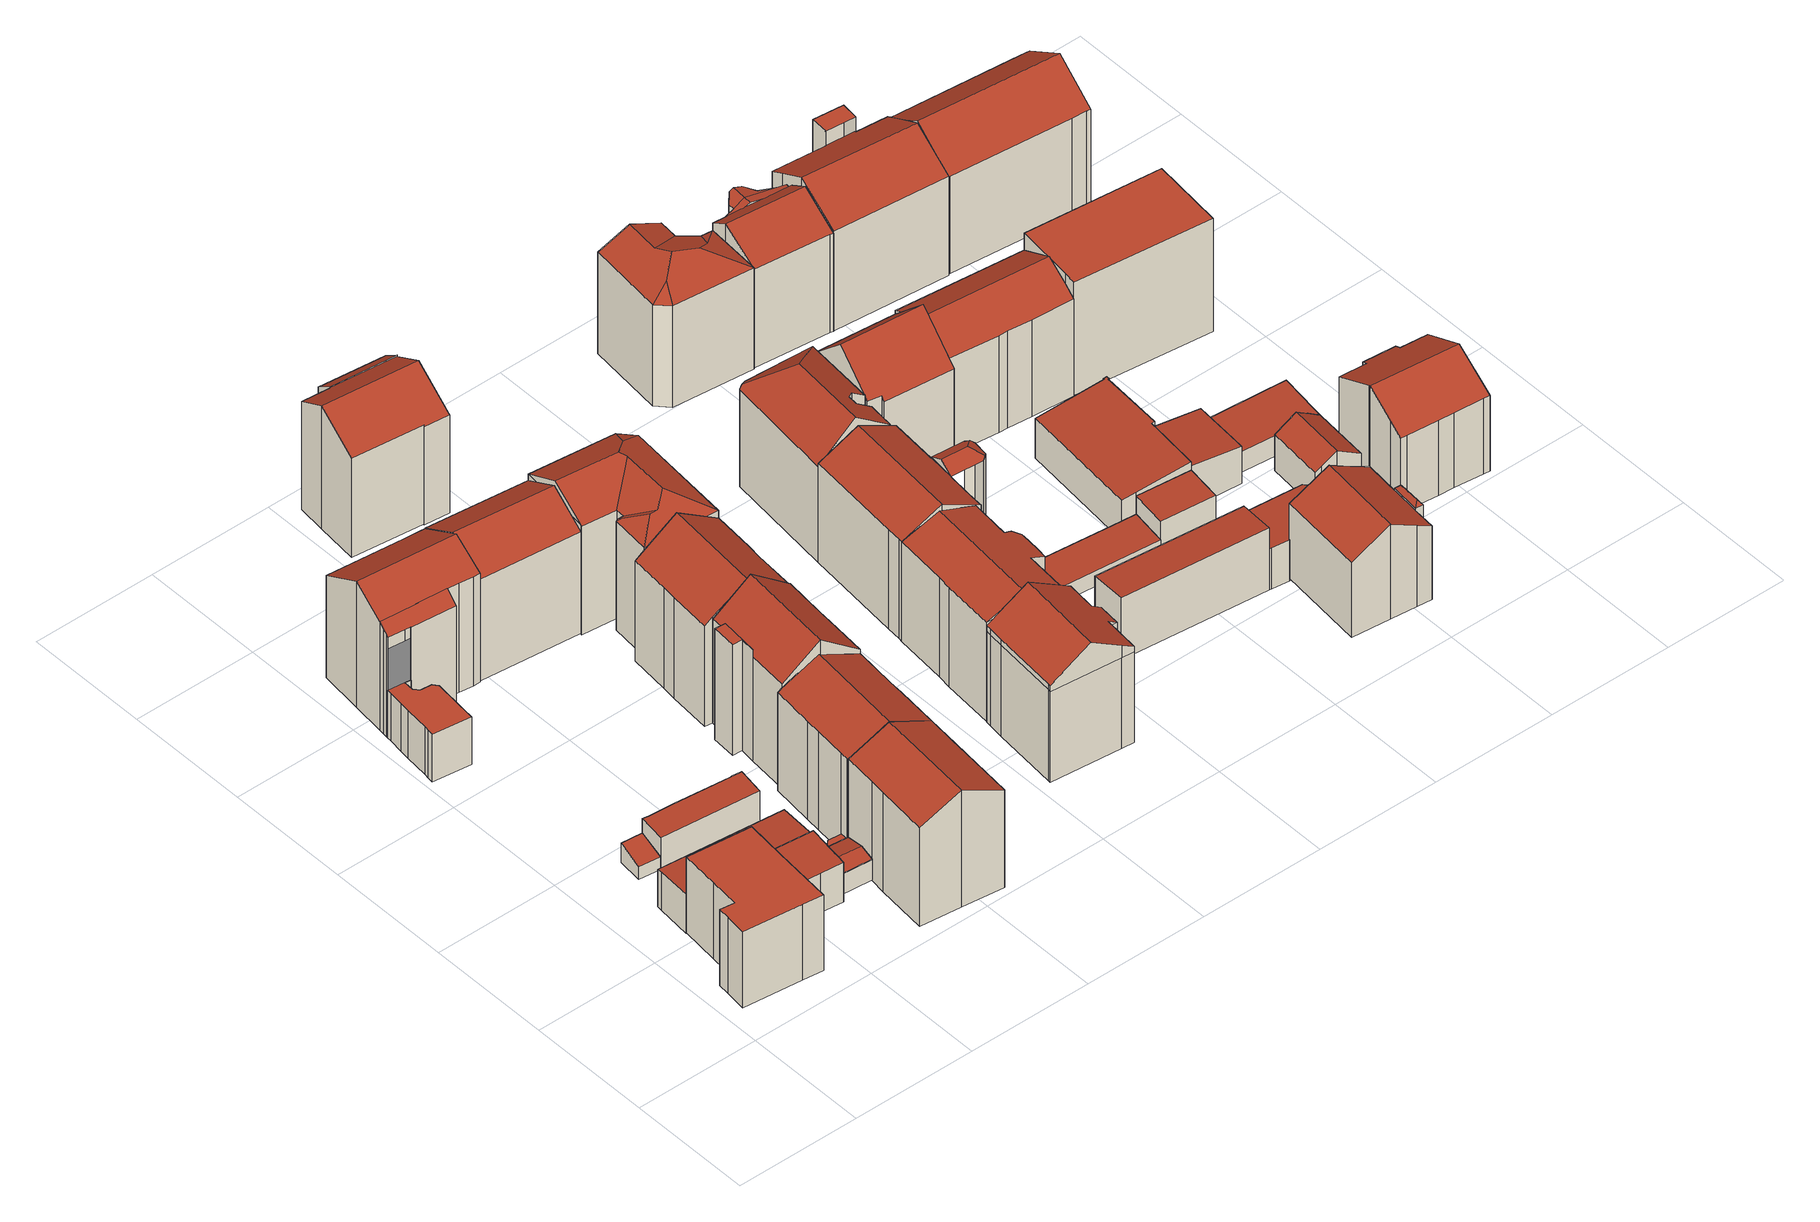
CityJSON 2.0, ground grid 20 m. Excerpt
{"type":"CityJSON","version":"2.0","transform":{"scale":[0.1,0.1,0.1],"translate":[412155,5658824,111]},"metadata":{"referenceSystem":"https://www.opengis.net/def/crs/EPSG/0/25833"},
"CityObjects":{
"building1":{"type":"Building","attributes":{"Dachtyp_tdc":"tdcPolyFlatRoof","Gemeindeschluessel":14612000,"Dachneigung":0,"QualitaetDacherkennung":69,"Geometrietyp2DReferenz":"3000","measuredHeight":13.29,"function":"31001_9998","roofType":"1000"},"geometry":[{"type":"Solid","lod":"2","boundaries":[[[[0,1,2,3]],[[1,4,5,2]],[[4,6,7,5]],[[6,8,9,7]],[[8,10,11,9]],[[10,12,13,11]],[[10,8,6,4,1,0,14,15,16,12]],[[13,17,18,19,3,2,5,7,9,11]],[[12,16,17,13]],[[16,15,18,17]],[[15,14,19,18]],[[14,0,3,19]]]],"semantics":{"surfaces":[{"type":"WallSurface"},{"type":"RoofSurface"},{"type":"GroundSurface"}],"values":[[0,0,0,0,0,0,1,2,0,0,0,0]]}}]},
"building2":{"type":"Building","attributes":{"Dachtyp_tdc":"tdcPolyFlatRoof","Gemeindeschluessel":14612000,"Dachneigung":17,"QualitaetDacherkennung":58,"Geometrietyp2DReferenz":"3000","measuredHeight":3.37,"function":"31001_9998","roofType":"2100"},"geometry":[{"type":"Solid","lod":"2","boundaries":[[[[20,21,22,23]],[[21,24,25,22]],[[24,26,27,25]],[[26,20,23,27]],[[26,24,21,20]],[[23,22,25,27]]]],"semantics":{"surfaces":[{"type":"WallSurface"},{"type":"RoofSurface"},{"type":"GroundSurface"}],"values":[[0,0,0,0,1,2]]}}]},
"building3":{"type":"Building","attributes":{"Dachtyp_tdc":"tdcPolyFlatRoof","Gemeindeschluessel":14612000,"Dachneigung":2.57,"QualitaetDacherkennung":79,"Geometrietyp2DReferenz":"3000","measuredHeight":6.83,"function":"31001_9998","roofType":"2100"},"geometry":[{"type":"Solid","lod":"2","boundaries":[[[[28,29,30,31]],[[29,32,33,30]],[[32,34,35,33]],[[34,36,37,35]],[[36,38,39,37]],[[38,28,31,39]],[[38,36,34,32,29,28]],[[31,30,33,35,37,39]]]],"semantics":{"surfaces":[{"type":"WallSurface"},{"type":"RoofSurface"},{"type":"GroundSurface"}],"values":[[0,0,0,0,0,0,1,2]]}}]},
"building4":{"type":"Building","attributes":{"Dachtyp_tdc":"tdcPolyFlatRoof","Gemeindeschluessel":14612000,"Dachneigung":5.22,"QualitaetDacherkennung":61,"Geometrietyp2DReferenz":"3000","measuredHeight":7.52,"function":"31001_9998","roofType":"2100"},"geometry":[{"type":"Solid","lod":"2","boundaries":[[[[40,41,7,9]],[[41,42,43,7]],[[42,44,45,43]],[[44,46,47,45]],[[46,48,49,47]],[[48,50,51,49]],[[50,40,9,51]],[[50,48,46,44,42,41,40]],[[9,7,43,45,47,49,51]]]],"semantics":{"surfaces":[{"type":"WallSurface"},{"type":"RoofSurface"},{"type":"GroundSurface"}],"values":[[0,0,0,0,0,0,0,1,2]]}}]},
"building5":{"type":"Building","attributes":{"Dachtyp_tdc":"tdcPolyFlatRoof","Gemeindeschluessel":14612000,"Dachneigung":6.15,"QualitaetDacherkennung":74,"Geometrietyp2DReferenz":"3000","measuredHeight":5.83,"function":"31001_9998","roofType":"2100"},"geometry":[{"type":"Solid","lod":"2","boundaries":[[[[52,53,54,55]],[[53,56,57,54]],[[56,58,59,57]],[[58,60,61,59]],[[60,62,63,61]],[[62,64,65,63]],[[64,66,67,65]],[[66,52,55,67]],[[66,64,62,60,58,56,53,52]],[[55,54,57,59,61,63,65,67]]]],"semantics":{"surfaces":[{"type":"WallSurface"},{"type":"RoofSurface"},{"type":"GroundSurface"}],"values":[[0,0,0,0,0,0,0,0,1,2]]}}]},
"building6":{"type":"Building","attributes":{"Gemeindeschluessel":14612000,"Geometrietyp2DReferenz":"3000","function":"31001_9998","roofType":"9999"},"children":["building6-1","building6-2","building6-3"]},
"building6-1":{"type":"BuildingPart","attributes":{"Dachtyp_tdc":"tdcGableRoof","Dachneigung":30.62,"QualitaetDacherkennung":64,"Geometrietyp2DReferenz":"3000","measuredHeight":22.11,"roofType":"3100"},"parents":["building6"],"geometry":[{"type":"MultiSurface","lod":"2","boundaries":[[[68,69,70,71]],[[72,73,74,75]],[[73,76,77,74]],[[76,78,79,77]],[[78,80,81,79]],[[80,68,71,81]],[[76,73,72,82,83,84]],[[84,85,86,69,68,80,78,76]],[[71,70,87,88,89,90,75,74,77,79,81]],[[84,88,87,85]],[[84,83,89,88]],[[83,82,90,89]],[[82,72,75,90]]],"semantics":{"surfaces":[{"type":"WallSurface"},{"type":"RoofSurface"},{"type":"GroundSurface"}],"values":[0,0,0,0,0,0,1,1,2,0,0,0,0]}}]},
"building6-2":{"type":"BuildingPart","attributes":{"Dachtyp_tdc":"tdcPolyFlatRoof","Dachneigung":0,"QualitaetDacherkennung":55,"Geometrietyp2DReferenz":"3000","measuredHeight":8.32,"roofType":"1000"},"parents":["building6"],"geometry":[{"type":"MultiSurface","lod":"2","boundaries":[[[91,92,93,94]],[[92,95,96,93]],[[95,97,98,96]],[[97,99,100,98]],[[99,101,102,100]],[[101,103,104,102]],[[103,105,106,104]],[[105,107,108,106]],[[107,109,110,108]],[[109,111,112,110]],[[111,113,114,112]],[[113,115,116,114]],[[115,117,118,116]],[[117,119,120,118]],[[119,121,122,120]],[[121,119,117,115,113,111,109,107,105,103,101,99,97,95,92,91]],[[94,93,96,98,100,102,104,106,108,110,112,114,116,118,120,122]]],"semantics":{"surfaces":[{"type":"WallSurface"},{"type":"RoofSurface"},{"type":"GroundSurface"}],"values":[0,0,0,0,0,0,0,0,0,0,0,0,0,0,0,1,2]}}]},
"building6-3":{"type":"BuildingPart","attributes":{"Dachtyp_tdc":"tdcPolyFlatRoof","Dachneigung":38.26,"QualitaetDacherkennung":36,"Geometrietyp2DReferenz":"3000","measuredHeight":19.29,"roofType":"2100"},"parents":["building6"],"geometry":[{"type":"MultiSurface","lod":"2","boundaries":[[[123,124,93,125]],[[124,126,91,94,93]],[[127,128,129,122,121]],[[128,130,131,129]],[[130,85,87,131]],[[132,123,125,70,69]],[[132,86,85,130,128,127,126,124,123]],[[125,93,94,122,129,131,87,70]]],"semantics":{"surfaces":[{"type":"WallSurface"},{"type":"RoofSurface"},{"type":"GroundSurface"}],"values":[0,0,0,0,0,0,1,2]}}]},
"building7":{"type":"Building","attributes":{"Dachtyp_tdc":"tdcFreeFormRoof","Gemeindeschluessel":14612000,"Dachneigung":14.12,"QualitaetDacherkennung":24,"Geometrietyp2DReferenz":"3000","measuredHeight":4.25,"function":"31001_9998","roofType":"5000"},"geometry":[{"type":"Solid","lod":"2","boundaries":[[[[133,134,135,136]],[[137,138,139,140]],[[140,139,141,142]],[[143,47,45,43,144]],[[136,137,47,143]],[[137,140,45,47]],[[140,142,43,45]],[[142,133,144,43]],[[133,136,143,144]],[[133,142,141,134]],[[134,141,139,138,135]],[[136,135,138,137]]]],"semantics":{"surfaces":[{"type":"WallSurface"},{"type":"GroundSurface"},{"type":"RoofSurface"}],"values":[[0,0,0,1,0,0,0,0,0,2,2,0]]}}]},
"building8":{"type":"Building","attributes":{"Dachtyp_tdc":"tdcPolyFlatRoof","Gemeindeschluessel":14612000,"Dachneigung":0,"QualitaetDacherkennung":0,"Geometrietyp2DReferenz":"3000","BezugspunktDach":"2000","measuredHeight":3,"function":"31001_9998"},"geometry":[{"type":"MultiSurface","lod":"2","boundaries":[[[145,146,147,148,149]],[[149,148,150,151]],[[148,147,152,150]],[[147,146,153,152]],[[146,145,154,153]],[[145,149,151,154]],[[151,150,152,153,154]]],"semantics":{"surfaces":[{"type":"RoofSurface"},{"type":"WallSurface"},{"type":"GroundSurface"}],"values":[0,1,1,1,1,1,2]}}]},
"building9":{"type":"Building","attributes":{"Dachtyp_tdc":"tdcGableRoof","Gemeindeschluessel":14612000,"Dachneigung":26.07,"QualitaetDacherkennung":80,"Geometrietyp2DReferenz":"3000","measuredHeight":20.46,"function":"31001_9998","roofType":"3100"},"geometry":[{"type":"Solid","lod":"2","boundaries":[[[[155,156,157,158]],[[156,159,160,157]],[[159,161,162,160]],[[161,163,164,162]],[[163,165,166,164]],[[165,167,168,166]],[[167,169,170,168]],[[169,171,172,170]],[[171,173,174,172]],[[173,155,158,174]],[[169,167,165,163,161,159]],[[159,156,155,173,171,169]],[[158,157,160,162,164,166,168,170,172,174]]]],"semantics":{"surfaces":[{"type":"WallSurface"},{"type":"RoofSurface"},{"type":"GroundSurface"}],"values":[[0,0,0,0,0,0,0,0,0,0,1,1,2]]}}]},
"building10":{"type":"Building","attributes":{"Dachtyp_tdc":"tdcGableRoof","Gemeindeschluessel":14612000,"Dachneigung":26.28,"QualitaetDacherkennung":80,"Geometrietyp2DReferenz":"3000","measuredHeight":20.57,"function":"31001_9998","roofType":"3100"},"geometry":[{"type":"Solid","lod":"2","boundaries":[[[[175,171,172,176]],[[171,177,170,172]],[[177,178,168,170]],[[178,179,180,168]],[[179,181,182,180]],[[181,183,184,182]],[[183,185,186,184]],[[185,187,188,186]],[[187,189,190,188]],[[189,191,192,190]],[[191,193,194,192]],[[193,195,196,194]],[[195,175,176,196]],[[191,189,187,185,183,181,179,178,177]],[[177,171,175,195,193,191]],[[176,172,170,168,180,182,184,186,188,190,192,194,196]]]],"semantics":{"surfaces":[{"type":"WallSurface"},{"type":"RoofSurface"},{"type":"GroundSurface"}],"values":[[0,0,0,0,0,0,0,0,0,0,0,0,0,1,1,2]]}}]},
"building11":{"type":"Building","attributes":{"Dachtyp_tdc":"tdcGableRoof","Gemeindeschluessel":14612000,"Dachneigung":31.6,"QualitaetDacherkennung":72,"Geometrietyp2DReferenz":"3000","measuredHeight":21.51,"function":"31001_9998","roofType":"3100"},"geometry":[{"type":"Solid","lod":"2","boundaries":[[[[197,198,199,200]],[[198,201,202,199]],[[201,203,204,202]],[[203,197,200,204]],[[201,198,205]],[[197,203,206]],[[198,197,206,205]],[[203,201,205,206]],[[200,199,202,204]]]],"semantics":{"surfaces":[{"type":"WallSurface"},{"type":"RoofSurface"},{"type":"GroundSurface"}],"values":[[0,0,0,0,0,0,1,1,2]]}}]},
"building12":{"type":"Building","attributes":{"Gemeindeschluessel":14612000,"Geometrietyp2DReferenz":"3000","function":"31001_9998","roofType":"9999"},"children":["building12-1","building12-2"]},
"building12-1":{"type":"BuildingPart","attributes":{"Dachtyp_tdc":"tdcPolyFlatRoof","Dachneigung":0,"QualitaetDacherkennung":78,"Geometrietyp2DReferenz":"3000","measuredHeight":19.35,"roofType":"1000"},"parents":["building12"],"geometry":[{"type":"MultiSurface","lod":"2","boundaries":[[[207,208,209,210,211]],[[208,212,213,209]],[[212,214,215,213]],[[214,216,217,215]],[[216,218,217]],[[219,216,214,212,208,207]],[[210,209,213,215,217,220]]],"semantics":{"surfaces":[{"type":"WallSurface"},{"type":"RoofSurface"},{"type":"GroundSurface"}],"values":[0,0,0,0,0,1,2]}}]},
"building12-2":{"type":"BuildingPart","attributes":{"Dachtyp_tdc":"tdcGableRoof","Dachneigung":38.07,"QualitaetDacherkennung":74,"Geometrietyp2DReferenz":"3000","measuredHeight":22.93,"roofType":"3100"},"parents":["building12"],"geometry":[{"type":"MultiSurface","lod":"2","boundaries":[[[218,221,222,217]],[[221,223,224,222]],[[223,225,226,224]],[[225,227,228,226]],[[227,229,230,228]],[[229,231,232,230]],[[231,233,234,232]],[[233,235,236,234]],[[235,211,210,236]],[[233,231,229,227,225,223]],[[223,221,218,237,211,235,233]],[[220,217,222,224,226,228,230,232,234,236,210]]],"semantics":{"surfaces":[{"type":"WallSurface"},{"type":"RoofSurface"},{"type":"GroundSurface"}],"values":[0,0,0,0,0,0,0,0,0,1,1,2]}}]},
"building13":{"type":"Building","attributes":{"Dachtyp_tdc":"tdcGableRoof","Gemeindeschluessel":14612000,"Dachneigung":33.77,"QualitaetDacherkennung":69,"Geometrietyp2DReferenz":"3000","measuredHeight":22.27,"function":"31001_9998","roofType":"3100"},"geometry":[{"type":"Solid","lod":"2","boundaries":[[[[238,239,226,240]],[[239,241,242,226]],[[241,243,222,242]],[[243,244,245,222]],[[244,246,247,245]],[[246,248,249,247]],[[248,250,251,249]],[[250,252,253,251]],[[252,254,255,253]],[[254,256,257,255]],[[256,258,259,257]],[[258,238,240,259]],[[254,252,250,248,246,244,243,241]],[[241,239,238,258,256,254]],[[240,226,242,222,245,247,249,251,253,255,257,259]]]],"semantics":{"surfaces":[{"type":"WallSurface"},{"type":"RoofSurface"},{"type":"GroundSurface"}],"values":[[0,0,0,0,0,0,0,0,0,0,0,0,1,1,2]]}}]},
"building14":{"type":"Building","attributes":{"Gemeindeschluessel":14612000,"Geometrietyp2DReferenz":"3000","function":"31001_9998","roofType":"9999"},"children":["building14-1","building14-2"]},
"building14-1":{"type":"BuildingPart","attributes":{"Dachtyp_tdc":"tdcPolyFlatRoof","Dachneigung":37.8,"QualitaetDacherkennung":45,"Geometrietyp2DReferenz":"3000","measuredHeight":19.19,"roofType":"2100"},"parents":["building14"],"geometry":[{"type":"MultiSurface","lod":"2","boundaries":[[[260,261,262,263,264]],[[265,266,267,268,269]],[[266,260,264,267]],[[266,265,261,260]],[[264,263,268,267]]],"semantics":{"surfaces":[{"type":"WallSurface"},{"type":"RoofSurface"},{"type":"GroundSurface"}],"values":[0,0,0,1,2]}}]},
"building14-2":{"type":"BuildingPart","attributes":{"Dachtyp_tdc":"tdcGableRoof","Dachneigung":31.69,"QualitaetDacherkennung":61,"Geometrietyp2DReferenz":"3000","measuredHeight":21.64,"roofType":"3100"},"parents":["building14"],"geometry":[{"type":"MultiSurface","lod":"2","boundaries":[[[270,271,272,273]],[[271,274,275,272]],[[274,276,277,275]],[[276,278,279,277]],[[278,269,268,279]],[[262,280,281,263]],[[280,282,283,281]],[[282,284,285,283]],[[284,270,273,285]],[[280,262,269,278,276]],[[276,274,271,270,284,282,280]],[[273,272,275,277,279,268,263,281,283,285]]],"semantics":{"surfaces":[{"type":"WallSurface"},{"type":"RoofSurface"},{"type":"GroundSurface"}],"values":[0,0,0,0,0,0,0,0,0,1,1,2]}}]},
"building15":{"type":"Building","attributes":{"Dachtyp_tdc":"tdcFreeFormRoof","Gemeindeschluessel":14612000,"Dachneigung":28.28,"QualitaetDacherkennung":47,"Geometrietyp2DReferenz":"3000","measuredHeight":22.36,"function":"31001_9998","roofType":"5000"},"geometry":[{"type":"Solid","lod":"2","boundaries":[[[[286,287,204,200]],[[287,288,289,204]],[[288,290,291,289]],[[290,292,257,291]],[[292,293,253,257]],[[293,294,295,253]],[[294,296,297,295]],[[296,298,299,297]],[[298,300,301,299]],[[300,302,303,301]],[[302,286,200,303]],[[304,305,306,300,298]],[[307,308,304,298,296]],[[307,296,294]],[[308,307,294,293]],[[305,304,308,293,292]],[[309,310,306,305,292,290]],[[309,290,288]],[[311,310,309,288,287]],[[306,310,311,312,302,300]],[[302,312,286]],[[286,312,311,287]],[[200,204,289,291,257,253,295,297,299,301,303]]]],"semantics":{"surfaces":[{"type":"WallSurface"},{"type":"RoofSurface"},{"type":"GroundSurface"}],"values":[[0,0,0,0,0,0,0,0,0,0,0,1,1,1,1,1,1,1,1,1,0,0,2]]}}]},
"building16":{"type":"Building","attributes":{"Dachtyp_tdc":"tdcFreeFormRoof","Gemeindeschluessel":14612000,"Dachneigung":31.84,"QualitaetDacherkennung":69,"Geometrietyp2DReferenz":"3000","measuredHeight":21.03,"function":"31001_9998","roofType":"5000"},"geometry":[{"type":"Solid","lod":"2","boundaries":[[[[313,314,315,316]],[[314,317,318,315]],[[317,319,320,318]],[[319,321,322,320]],[[321,323,324,322]],[[323,325,326,324]],[[325,327,328,326]],[[327,329,330,328]],[[329,331,332,330]],[[331,333,334,332]],[[333,335,336,334]],[[335,337,338,336]],[[337,339,340,338]],[[339,313,316,340]],[[341,342,343,344,345,346,347,348,313,339,349]],[[344,350,351,352,353,354,345]],[[319,346,345,354,321]],[[321,354,353,323]],[[323,353,352,325]],[[325,352,351,327]],[[327,351,350,329]],[[329,350,344,343,331]],[[335,341,349,337]],[[337,349,339]],[[314,348,347,317]],[[313,348,314]],[[317,347,346,319]],[[331,343,342,333]],[[333,342,341,335]],[[316,315,318,320,322,324,326,328,330,332,334,336,338,340]]]],"semantics":{"surfaces":[{"type":"WallSurface"},{"type":"RoofSurface"},{"type":"GroundSurface"}],"values":[[0,0,0,0,0,0,0,0,0,0,0,0,0,0,1,1,0,0,0,0,0,0,0,0,0,0,0,0,0,2]]}}]},
"building17":{"type":"Building","attributes":{"Dachtyp_tdc":"tdcFreeFormRoof","Gemeindeschluessel":14612000,"Dachneigung":19.7,"QualitaetDacherkennung":62,"Geometrietyp2DReferenz":"3000","measuredHeight":19.8,"function":"31001_9998","roofType":"5000"},"geometry":[{"type":"Solid","lod":"2","boundaries":[[[[355,356,357,358]],[[356,359,360,357]],[[359,361,362,360]],[[361,363,364,362]],[[363,365,366,364]],[[365,367,368,366]],[[367,369,370,368]],[[369,371,372,370]],[[371,373,374,372]],[[373,375,376,374]],[[375,377,378,376]],[[377,379,380,378]],[[379,355,358,380]],[[379,377,375,373,371,381,382,361,359,356,355]],[[382,381,369,367,365,363]],[[363,361,382]],[[371,369,381]],[[358,357,360,362,364,366,368,370,372,374,376,378,380]]]],"semantics":{"surfaces":[{"type":"WallSurface"},{"type":"RoofSurface"},{"type":"GroundSurface"}],"values":[[0,0,0,0,0,0,0,0,0,0,0,0,0,1,1,0,0,2]]}}]},
"building18":{"type":"Building","attributes":{"Gemeindeschluessel":14612000,"Geometrietyp2DReferenz":"3000","function":"31001_9998","roofType":"9999"},"children":["building18-1","building18-2"]},
"building18-1":{"type":"BuildingPart","attributes":{"Dachtyp_tdc":"tdcFreeFormRoof","Dachneigung":29.95,"QualitaetDacherkennung":40,"Geometrietyp2DReferenz":"3000","measuredHeight":18.85,"roofType":"5000"},"parents":["building18"],"geometry":[{"type":"MultiSurface","lod":"2","boundaries":[[[383,384,385,386]],[[384,387,388,385]],[[387,389,390,388]],[[387,384,391,392,393]],[[392,391,383,394,395]],[[389,393,392,395,396]],[[394,396,395]],[[384,383,391]],[[389,387,393]],[[397,386,385,388,390,398]]],"semantics":{"surfaces":[{"type":"WallSurface"},{"type":"RoofSurface"},{"type":"GroundSurface"}],"values":[0,0,0,1,1,1,0,0,0,2]}}]},
"building18-2":{"type":"BuildingPart","attributes":{"Dachtyp_tdc":"tdcGableRoof","Dachneigung":26.96,"QualitaetDacherkennung":78,"Geometrietyp2DReferenz":"3000","measuredHeight":20.74,"roofType":"3100"},"parents":["building18"],"geometry":[{"type":"MultiSurface","lod":"2","boundaries":[[[399,400,401,398]],[[400,402,403,401]],[[402,404,405,403]],[[404,406,372,405]],[[406,407,408,372]],[[407,369,370,408]],[[369,409,410,370]],[[409,411,412,410]],[[411,413,414,412]],[[413,415,416,414]],[[415,417,418,416]],[[417,419,420,418]],[[419,421,397,420]],[[415,413,411,409,369,407]],[[407,406,404,402,400,399,421,419,417,415]],[[397,398,401,403,405,372,408,370,410,412,414,416,418,420]]],"semantics":{"surfaces":[{"type":"WallSurface"},{"type":"RoofSurface"},{"type":"GroundSurface"}],"values":[0,0,0,0,0,0,0,0,0,0,0,0,0,1,1,2]}}]},
"building19":{"type":"Building","attributes":{"Dachtyp_tdc":"tdcFreeFormRoof","Gemeindeschluessel":14612000,"Dachneigung":41.85,"QualitaetDacherkennung":35,"Geometrietyp2DReferenz":"3000","measuredHeight":22.23,"function":"31001_9998","roofType":"5000"},"geometry":[{"type":"Solid","lod":"2","boundaries":[[[[422,423,424,425]],[[423,426,427,424]],[[426,428,429,427]],[[428,430,431,429]],[[430,432,433,431]],[[432,434,435,433]],[[434,436,418,435]],[[436,437,414,418]],[[438,422,439,440]],[[441,438,440,442,437]],[[434,432,430,428,426,423,422,438,441,436]],[[439,442,440]],[[437,436,441]],[[414,443,444,425,424,427,429,431,433,435,418]],[[437,442,443,414]],[[442,439,444,443]],[[439,422,425,444]]]],"semantics":{"surfaces":[{"type":"WallSurface"},{"type":"RoofSurface"},{"type":"GroundSurface"}],"values":[[0,0,0,0,0,0,0,0,1,1,1,0,0,2,0,0,0]]}}]},
"building20":{"type":"Building","attributes":{"Dachtyp_tdc":"tdcPolyFlatRoof","Gemeindeschluessel":14612000,"Dachneigung":0,"QualitaetDacherkennung":23,"Geometrietyp2DReferenz":"3000","measuredHeight":14.08,"function":"31001_9998","roofType":"1000"},"geometry":[{"type":"Solid","lod":"2","boundaries":[[[[445,446,447,448]],[[446,449,450,447]],[[449,451,452,450]],[[451,445,448,452]],[[451,449,446,445]],[[448,447,450,452]]]],"semantics":{"surfaces":[{"type":"WallSurface"},{"type":"RoofSurface"},{"type":"GroundSurface"}],"values":[[0,0,0,0,1,2]]}}]},
"building21":{"type":"Building","attributes":{"Dachtyp_tdc":"tdcPolyFlatRoof","Gemeindeschluessel":14612000,"Dachneigung":4.02,"QualitaetDacherkennung":74,"Geometrietyp2DReferenz":"3000","measuredHeight":3.13,"function":"31001_9998","roofType":"2100"},"geometry":[{"type":"Solid","lod":"2","boundaries":[[[[453,454,455,456]],[[454,457,458,455]],[[457,459,460,458]],[[459,461,462,460]],[[461,453,456,462]],[[461,459,457,454,453]],[[456,455,458,460,462]]]],"semantics":{"surfaces":[{"type":"WallSurface"},{"type":"RoofSurface"},{"type":"GroundSurface"}],"values":[[0,0,0,0,0,1,2]]}}]},
"building22":{"type":"Building","attributes":{"Dachtyp_tdc":"tdcFreeFormRoof","Gemeindeschluessel":14612000,"Dachneigung":42.65,"QualitaetDacherkennung":58,"Geometrietyp2DReferenz":"3000","measuredHeight":22.48,"function":"31001_9998","roofType":"5000"},"geometry":[{"type":"Solid","lod":"2","boundaries":[[[[463,464,465,466]],[[464,467,468,465]],[[467,469,470,468]],[[469,471,472,470]],[[471,473,474,472]],[[473,475,476,474]],[[475,463,466,476]],[[477,471,469,478]],[[463,475,473,477,478,467,464]],[[469,467,478]],[[473,471,477]],[[466,465,468,470,472,474,476]]]],"semantics":{"surfaces":[{"type":"WallSurface"},{"type":"RoofSurface"},{"type":"GroundSurface"}],"values":[[0,0,0,0,0,0,0,1,1,0,0,2]]}}]},
"building23":{"type":"Building","attributes":{"Dachtyp_tdc":"tdcFreeFormRoof","Gemeindeschluessel":14612000,"Dachneigung":25.4,"QualitaetDacherkennung":37,"Geometrietyp2DReferenz":"3000","measuredHeight":20.71,"function":"31001_9998","roofType":"5000"},"geometry":[{"type":"Solid","lod":"2","boundaries":[[[[479,480,481,482]],[[480,483,484,481]],[[483,485,486,484]],[[485,487,488,486]],[[487,489,490,488]],[[489,491,492,490]],[[491,493,494,492]],[[493,479,482,494]],[[495,496,497,498,493,491]],[[499,495,491,489]],[[499,489,487]],[[500,496,495,499,487,485]],[[500,485,483]],[[497,496,500,483,480]],[[498,497,480,479]],[[498,479,493]],[[482,481,484,486,488,490,492,494]]]],"semantics":{"surfaces":[{"type":"WallSurface"},{"type":"RoofSurface"},{"type":"GroundSurface"}],"values":[[0,0,0,0,0,0,0,0,1,1,0,1,1,1,1,1,2]]}}]},
"building24":{"type":"Building","attributes":{"Gemeindeschluessel":14612000,"Geometrietyp2DReferenz":"3000","function":"31001_9998","roofType":"9999"},"children":["building24-1","building24-2"]},
"building24-1":{"type":"BuildingPart","attributes":{"Dachtyp_tdc":"tdcPolyFlatRoof","Dachneigung":3.93,"QualitaetDacherkennung":67,"Geometrietyp2DReferenz":"3000","measuredHeight":10.86,"roofType":"2100"},"parents":["building24"],"geometry":[{"type":"MultiSurface","lod":"2","boundaries":[[[501,502,503,504,505]],[[506,507,508,509,510]],[[507,501,505,508]],[[507,506,502,501]],[[505,504,509,508]]],"semantics":{"surfaces":[{"type":"WallSurface"},{"type":"RoofSurface"},{"type":"GroundSurface"}],"values":[0,0,0,1,2]}}]},
"building24-2":{"type":"BuildingPart","attributes":{"Dachtyp_tdc":"tdcPolyFlatRoof","Dachneigung":2.68,"QualitaetDacherkennung":58,"Geometrietyp2DReferenz":"3000","measuredHeight":7.23,"roofType":"2100"},"parents":["building24"],"geometry":[{"type":"MultiSurface","lod":"2","boundaries":[[[503,511,512,504]],[[511,513,514,512]],[[513,515,516,514]],[[515,517,518,516]],[[517,519,520,518]],[[519,521,522,520]],[[521,523,524,522]],[[523,510,509,524]],[[510,523,521,519,517,515,513,511,503]],[[504,512,514,516,518,520,522,524,509]]],"semantics":{"surfaces":[{"type":"WallSurface"},{"type":"RoofSurface"},{"type":"GroundSurface"}],"values":[0,0,0,0,0,0,0,0,1,2]}}]},
"building25":{"type":"Building","attributes":{"Dachtyp_tdc":"tdcPolyFlatRoof","Gemeindeschluessel":14612000,"Dachneigung":3.45,"QualitaetDacherkennung":75,"Geometrietyp2DReferenz":"3000","measuredHeight":6.63,"function":"31001_9998","roofType":"2100"},"geometry":[{"type":"Solid","lod":"2","boundaries":[[[[525,526,527,528]],[[526,529,530,527]],[[529,531,532,530]],[[531,525,528,532]],[[531,529,526,525]],[[528,527,530,532]]]],"semantics":{"surfaces":[{"type":"WallSurface"},{"type":"RoofSurface"},{"type":"GroundSurface"}],"values":[[0,0,0,0,1,2]]}}]},
"building26":{"type":"Building","attributes":{"Gemeindeschluessel":14612000,"Geometrietyp2DReferenz":"3000","function":"31001_9998","roofType":"9999"},"children":["building26-1","building26-2"]},
"building26-1":{"type":"BuildingPart","attributes":{"Dachtyp_tdc":"tdcFreeFormRoof","Dachneigung":49.05,"QualitaetDacherkennung":44,"Geometrietyp2DReferenz":"3000","measuredHeight":14.02,"roofType":"5000"},"parents":["building26"],"geometry":[{"type":"MultiSurface","lod":"2","boundaries":[[[533,534,535,536]],[[534,537,538,535]],[[537,539,540,538]],[[539,541,540]],[[533,536,542]],[[543,539,537]],[[544,543,537,534]],[[544,534,533]],[[543,544,533,539]],[[535,538,540,536]]],"semantics":{"surfaces":[{"type":"WallSurface"},{"type":"RoofSurface"},{"type":"GroundSurface"}],"values":[0,0,0,0,0,1,1,1,1,2]}}]},
"building26-2":{"type":"BuildingPart","attributes":{"Dachtyp_tdc":"tdcGableRoof","Dachneigung":29.42,"QualitaetDacherkennung":78,"Geometrietyp2DReferenz":"3000","measuredHeight":16.62,"roofType":"3100"},"parents":["building26"],"geometry":[{"type":"MultiSurface","lod":"2","boundaries":[[[541,545,546,540]],[[545,547,548,546]],[[547,549,550,548]],[[549,551,552,550]],[[551,553,554,552]],[[553,555,556,554]],[[555,557,558,556]],[[557,559,560,558]],[[559,542,536,560]],[[555,553,551,549]],[[549,547,545,541,542,559,557,555]],[[536,540,546,548,550,552,554,556,558,560]]],"semantics":{"surfaces":[{"type":"WallSurface"},{"type":"RoofSurface"},{"type":"GroundSurface"}],"values":[0,0,0,0,0,0,0,0,0,1,1,2]}}]},
"building27":{"type":"Building","attributes":{"Dachtyp_tdc":"tdcPolyFlatRoof","Gemeindeschluessel":14612000,"Dachneigung":5.49,"QualitaetDacherkennung":75,"Geometrietyp2DReferenz":"3000","measuredHeight":8.12,"function":"31001_9998","roofType":"2100"},"geometry":[{"type":"Solid","lod":"2","boundaries":[[[[561,562,563,564]],[[562,565,566,563]],[[565,567,568,566]],[[567,569,570,568]],[[569,571,572,570]],[[571,573,574,572]],[[573,575,576,574]],[[575,577,530,576]],[[577,578,527,530]],[[578,579,580,527]],[[579,561,564,580]],[[579,578,577,575,573,571,569,567,565,562,561]],[[564,563,566,568,570,572,574,576,530,527,580]]]],"semantics":{"surfaces":[{"type":"WallSurface"},{"type":"RoofSurface"},{"type":"GroundSurface"}],"values":[[0,0,0,0,0,0,0,0,0,0,0,1,2]]}}]},
"building28":{"type":"Building","attributes":{"Gemeindeschluessel":14612000,"Geometrietyp2DReferenz":"3000","function":"31001_9998","roofType":"9999"},"children":["building28-1","building28-2","building28-3"]},
"building28-1":{"type":"BuildingPart","attributes":{"Dachtyp_tdc":"tdcGableRoof","Dachneigung":11.42,"QualitaetDacherkennung":31,"Geometrietyp2DReferenz":"3000","measuredHeight":19.3,"roofType":"3100"},"parents":["building28"],"geometry":[{"type":"MultiSurface","lod":"2","boundaries":[[[581,582,583,584]],[[582,585,586,583]],[[587,588,589,590,591]],[[592,593,594,595,596]],[[582,581,597,595,594,598]],[[582,598,585]],[[587,593,592,588]],[[589,584,583,586,599,590]]],"semantics":{"surfaces":[{"type":"WallSurface"},{"type":"RoofSurface"},{"type":"GroundSurface"}],"values":[0,0,0,1,1,0,0,2]}}]},
"building28-2":{"type":"BuildingPart","attributes":{"Dachtyp_tdc":"tdcGableRoof","Dachneigung":19.07,"QualitaetDacherkennung":18,"Geometrietyp2DReferenz":"3000","measuredHeight":19.28,"roofType":"3100"},"parents":["building28"],"geometry":[{"type":"MultiSurface","lod":"2","boundaries":[[[600,601,602,603]],[[601,604,605,602]],[[604,606,607,605]],[[606,591,590,607]],[[598,608,609,586,585]],[[608,610,611,609]],[[594,612,591,606,604,601,600]],[[600,610,608,598,594]],[[611,603,602,605,607,590,599,586,609]],[[610,600,603,611]]],"semantics":{"surfaces":[{"type":"WallSurface"},{"type":"RoofSurface"},{"type":"GroundSurface"}],"values":[0,0,0,0,0,0,1,1,2,0]}}]},
"building28-3":{"type":"BuildingPart","attributes":{"Dachtyp_tdc":"tdcGableRoof","Dachneigung":29.17,"QualitaetDacherkennung":60,"Geometrietyp2DReferenz":"3000","measuredHeight":20.75,"roofType":"3100"},"parents":["building28"],"geometry":[{"type":"MultiSurface","lod":"2","boundaries":[[[613,614,615,589,588,592]],[[614,616,617,615]],[[616,618,619,617]],[[618,620,621,619]],[[620,622,623,621]],[[622,624,625,623]],[[624,626,581,584,625]],[[622,620,618,616,614]],[[614,613,596,597,626,624,622]],[[589,615,617,619,621,623,625,584]]],"semantics":{"surfaces":[{"type":"WallSurface"},{"type":"RoofSurface"},{"type":"GroundSurface"}],"values":[0,0,0,0,0,0,0,1,1,2]}}]},
"building29":{"type":"Building","attributes":{"Dachtyp_tdc":"tdcGableRoof","Gemeindeschluessel":14612000,"Dachneigung":29.23,"QualitaetDacherkennung":70,"Geometrietyp2DReferenz":"3000","measuredHeight":20.19,"function":"31001_9998","roofType":"3100"},"geometry":[{"type":"Solid","lod":"2","boundaries":[[[[627,628,629,630]],[[628,631,632,629]],[[631,633,634,632]],[[633,635,636,634]],[[635,637,638,636]],[[637,639,640,638]],[[639,641,642,640]],[[641,643,472,642]],[[643,644,645,472]],[[644,627,630,645]],[[641,639,637,635,633,631,628,627]],[[627,644,643,641]],[[630,629,632,634,636,638,640,642,472,645]]]],"semantics":{"surfaces":[{"type":"WallSurface"},{"type":"RoofSurface"},{"type":"GroundSurface"}],"values":[[0,0,0,0,0,0,0,0,0,0,1,1,2]]}}]},
"building30":{"type":"Building","attributes":{"Dachtyp_tdc":"tdcPolyFlatRoof","Gemeindeschluessel":14612000,"Dachneigung":6.58,"QualitaetDacherkennung":71,"Geometrietyp2DReferenz":"3000","measuredHeight":7.49,"function":"31001_9998","roofType":"2100"},"geometry":[{"type":"Solid","lod":"2","boundaries":[[[[646,647,648,649]],[[647,650,651,648]],[[650,652,653,651]],[[652,654,655,653]],[[654,656,657,655]],[[656,646,649,657]],[[656,654,652,650,647,646]],[[649,648,651,653,655,657]]]],"semantics":{"surfaces":[{"type":"WallSurface"},{"type":"RoofSurface"},{"type":"GroundSurface"}],"values":[[0,0,0,0,0,0,1,2]]}}]},
"building31":{"type":"Building","attributes":{"Dachtyp_tdc":"tdcGableRoof","Gemeindeschluessel":14612000,"Dachneigung":33.49,"QualitaetDacherkennung":82,"Geometrietyp2DReferenz":"3000","measuredHeight":8.4,"function":"31001_9998","roofType":"3100"},"geometry":[{"type":"Solid","lod":"2","boundaries":[[[[658,659,660,661]],[[659,662,663,660]],[[662,664,665,663]],[[664,666,667,665]],[[666,668,669,667]],[[668,670,671,669]],[[670,672,673,671]],[[672,674,675,673]],[[674,676,677,675]],[[676,658,661,677]],[[672,670,668,666,664]],[[664,662,659,658,676,674,672]],[[661,660,663,665,667,669,671,673,675,677]]]],"semantics":{"surfaces":[{"type":"WallSurface"},{"type":"RoofSurface"},{"type":"GroundSurface"}],"values":[[0,0,0,0,0,0,0,0,0,0,1,1,2]]}}]},
"building32":{"type":"Building","attributes":{"Gemeindeschluessel":14612000,"Geometrietyp2DReferenz":"3000","function":"31001_9998","roofType":"9999"},"children":["building32-1","building32-2"]},
"building32-1":{"type":"BuildingPart","attributes":{"Dachtyp_tdc":"tdcPolyFlatRoof","Dachneigung":0,"QualitaetDacherkennung":56,"Geometrietyp2DReferenz":"3000","measuredHeight":20.49,"roofType":"1000"},"parents":["building32"],"geometry":[{"type":"MultiSurface","lod":"2","boundaries":[[[678,679,680,681,682]],[[683,684,685,686,687]],[[684,678,682,685]],[[684,683,688,679,678]],[[682,681,689,686,685]]],"semantics":{"surfaces":[{"type":"WallSurface"},{"type":"RoofSurface"},{"type":"GroundSurface"}],"values":[0,0,0,1,2]}}]},
"building32-2":{"type":"BuildingPart","attributes":{"Dachtyp_tdc":"tdcGableRoof","Dachneigung":31.2,"QualitaetDacherkennung":66,"Geometrietyp2DReferenz":"3000","measuredHeight":21.69,"roofType":"3100"},"parents":["building32"],"geometry":[{"type":"MultiSurface","lod":"2","boundaries":[[[680,690,691,681]],[[690,692,693,691]],[[692,694,695,693]],[[694,696,697,695]],[[696,698,699,697]],[[698,700,701,699]],[[700,702,703,701]],[[702,704,705,703]],[[704,706,707,705]],[[706,708,709,707]],[[698,696,694,692,690,680,710,687,708,706,704]],[[686,689,681,691,693,695,697,699,701,703,705,707,709]],[[708,687,686,709]],[[704,702,700,698]]],"semantics":{"surfaces":[{"type":"WallSurface"},{"type":"RoofSurface"},{"type":"GroundSurface"}],"values":[0,0,0,0,0,0,0,0,0,0,1,2,0,1]}}]},
"building33":{"type":"Building","attributes":{"Dachtyp_tdc":"tdcPolyFlatRoof","Gemeindeschluessel":14612000,"Dachneigung":3.92,"QualitaetDacherkennung":75,"Geometrietyp2DReferenz":"3000","measuredHeight":4.15,"function":"31001_9998","roofType":"2100"},"geometry":[{"type":"Solid","lod":"2","boundaries":[[[[711,712,713,714]],[[712,715,655,713]],[[715,716,653,655]],[[716,717,718,653]],[[717,719,720,718]],[[719,721,722,720]],[[721,723,724,722]],[[723,725,726,724]],[[725,711,714,726]],[[725,723,721,719,717,716,715,712,711]],[[714,713,655,653,718,720,722,724,726]]]],"semantics":{"surfaces":[{"type":"WallSurface"},{"type":"RoofSurface"},{"type":"GroundSurface"}],"values":[[0,0,0,0,0,0,0,0,0,1,2]]}}]},
"building34":{"type":"Building","attributes":{"Dachtyp_tdc":"tdcPolyFlatRoof","Gemeindeschluessel":14612000,"Dachneigung":0,"QualitaetDacherkennung":46,"Geometrietyp2DReferenz":"3000","measuredHeight":19.79,"function":"31001_9998","roofType":"1000"},"geometry":[{"type":"Solid","lod":"2","boundaries":[[[[727,728,729,730]],[[728,731,732,729]],[[731,733,734,732]],[[733,735,736,734]],[[735,727,730,736]],[[735,733,731,728,727]],[[730,729,732,734,736]]]],"semantics":{"surfaces":[{"type":"WallSurface"},{"type":"RoofSurface"},{"type":"GroundSurface"}],"values":[[0,0,0,0,0,1,2]]}}]},
"building35":{"type":"Building","attributes":{"Dachtyp_tdc":"tdcGableRoof","Gemeindeschluessel":14612000,"Dachneigung":27.02,"QualitaetDacherkennung":67,"Geometrietyp2DReferenz":"3000","measuredHeight":17.17,"function":"31001_9998","roofType":"3100"},"geometry":[{"type":"Solid","lod":"2","boundaries":[[[[737,738,739,740]],[[738,741,742,739]],[[741,743,744,742]],[[743,745,746,744]],[[745,747,748,746]],[[747,749,750,748]],[[749,751,752,750]],[[751,753,754,752]],[[753,755,756,754]],[[755,757,758,756]],[[757,759,760,758]],[[759,761,762,760]],[[761,763,764,762]],[[763,765,766,764]],[[765,767,768,766]],[[767,737,740,768]],[[763,761,759,757,755,753,751,749,747]],[[747,745,743,741,738,737,767,765,763]],[[740,739,742,744,746,748,750,752,754,756,758,760,762,764,766,768]]]],"semantics":{"surfaces":[{"type":"WallSurface"},{"type":"RoofSurface"},{"type":"GroundSurface"}],"values":[[0,0,0,0,0,0,0,0,0,0,0,0,0,0,0,0,1,1,2]]}}]},
"building36":{"type":"Building","attributes":{"Dachtyp_tdc":"tdcFreeFormRoof","Gemeindeschluessel":14612000,"Dachneigung":34.89,"QualitaetDacherkennung":66,"Geometrietyp2DReferenz":"3000","measuredHeight":21.83,"function":"31001_9998","roofType":"5000"},"geometry":[{"type":"Solid","lod":"2","boundaries":[[[[769,770,771,772]],[[770,773,774,771]],[[773,775,776,774]],[[775,777,778,776]],[[777,779,780,778]],[[779,781,782,780]],[[781,783,784,782]],[[783,785,786,784]],[[785,787,788,786]],[[787,789,790,788]],[[789,769,772,790]],[[791,792,793,794,795,796,797,798]],[[798,797,777,775,773,770,769]],[[777,797,796,779]],[[779,796,795,781]],[[781,795,794,783]],[[783,794,793,785]],[[785,793,792,787]],[[787,792,791,789]],[[789,791,798,769]],[[772,771,774,776,778,780,782,784,786,788,790]]]],"semantics":{"surfaces":[{"type":"WallSurface"},{"type":"RoofSurface"},{"type":"GroundSurface"}],"values":[[0,0,0,0,0,0,0,0,0,0,0,1,1,0,0,0,0,0,0,0,2]]}}]}
},
"vertices":[
[54,103,149],[59,150,149],[59,150,16],[54,103,16],[65,212,149],[65,212,16],[168,201,149],[168,201,16],[161,133,149],[161,133,16],[152,39,149],[152,39,16],[119,43,149],[119,43,16],[31,106,149],[29,87,149],[25,53,149],[25,53,16],[29,87,16],[31,106,16],
[87,332,37],[91,372,49],[91,372,15],[87,332,15],[125,369,49],[125,369,15],[121,328,37],[121,328,15],
[65,212,83],[70,267,81],[70,267,15],[65,212,15],[71,276,80],[71,276,15],[272,256,80],[272,256,15],[266,191,83],[266,191,15],[168,201,83],[168,201,15],
[161,133,85],[168,201,91],[266,191,91],[266,191,16],[261,143,87],[261,143,16],[261,136,86],[261,136,16],[259,123,85],[259,123,16],[223,127,85],[223,127,16],
[121,328,70],[125,369,74],[125,369,16],[121,328,16],[136,367,74],[136,367,16],[175,364,74],[175,364,16],[265,355,74],[265,355,16],[267,355,74],[267,355,16],[283,353,74],[283,353,16],[279,313,70],[279,313,16],
[150,763,203],[132,765,203],[132,765,12],[150,763,12],[186,883,192],[195,882,192],[195,882,12],[186,883,12],[189,813,233],[189,813,12],[184,760,203],[184,760,12],[173,760,203],[173,760,12],[162,885,192],[38,898,191],[30,828,233],[24,775,203],[29,774,203],[24,775,12],[30,828,12],[38,898,12],[162,885,12],
[58,753,95],[58,752,95],[58,752,12],[58,753,12],[49,753,95],[49,753,12],[48,738,95],[48,738,12],[55,730,95],[55,730,12],[73,728,95],[73,728,12],[79,720,95],[79,720,12],[73,664,95],[73,664,12],[71,646,95],[71,646,12],[10,654,95],[10,654,12],[11,663,95],[11,663,12],[12,671,95],[12,671,12],[16,709,95],[16,709,12],[18,725,95],[18,725,12],[21,749,95],[21,749,12],[22,757,95],[22,757,12],
[130,745,188],[58,752,188],[130,745,12],[58,753,188],[22,757,188],[22,759,190],[22,759,12],[23,766,196],[23,766,12],[132,765,204],
[321,185,51],[317,154,59],[315,131,53],[315,131,51],[261,136,51],[261,136,53],[261,143,55],[261,143,51],[263,160,59],[266,191,51],[315,131,16],[321,185,16],
[293,190,46],[321,187,46],[322,200,46],[300,202,46],[293,195,46],[300,202,16],[293,195,16],[322,200,16],[321,187,16],[293,190,16],
[445,92,187],[437,8,186],[437,8,15],[445,92,15],[370,16,219],[370,16,15],[304,23,188],[304,23,15],[312,105,188],[312,105,15],[315,131,188],[315,131,15],[321,185,188],[321,185,15],[386,179,219],[386,179,15],[453,172,187],[453,172,15],[447,117,187],[447,117,15],
[459,238,187],[459,238,15],[386,179,220],[321,185,187],[321,187,187],[321,187,15],[322,200,187],[322,200,15],[327,251,187],[327,251,15],[330,276,187],[330,276,15],[337,344,187],[337,344,15],[345,344,191],[345,344,15],[402,338,220],[402,338,15],[468,331,187],[468,331,15],[461,263,187],[461,263,15],
[344,744,192],[184,760,192],[184,760,14],[344,744,14],[195,882,193],[195,882,14],[357,864,193],[357,864,14],[190,821,229],[350,804,229],
[351,410,208],[354,434,208],[354,434,14],[351,410,14],[351,410,196],[338,435,208],[338,435,14],[341,474,208],[341,474,14],[358,473,208],[358,473,14],[358,473,196],[352,410,208],[352,410,14],
[360,500,196],[360,500,14],[420,494,244],[420,494,14],[483,488,194],[483,488,14],[476,421,194],[476,421,14],[474,398,194],[474,398,14],[468,331,194],[468,331,14],[405,337,244],[405,337,14],[345,344,196],[345,344,14],[352,410,196],
[489,556,191],[483,488,191],[489,556,14],[415,494,237],[415,494,14],[360,500,200],[347,501,190],[347,501,14],[353,569,190],[353,569,14],[356,592,190],[356,592,14],[362,657,190],[362,657,14],[377,656,201],[377,656,14],[430,653,237],[430,653,14],[498,648,191],[498,648,14],[492,579,191],[492,579,14],
[381,1175,186],[378,1149,206],[378,1149,204],[378,1149,15],[381,1175,15],[271,1160,206],[274,1186,186],[274,1186,15],[271,1160,15],[271,1160,204],
[327,1036,187],[328,1038,189],[328,1038,15],[327,1036,15],[214,1050,189],[214,1050,15],[221,1118,231],[221,1118,15],[226,1164,204],[226,1164,15],[374,1102,231],[374,1102,15],[367,1034,189],[367,1034,15],[367,1032,187],[367,1032,15],
[344,744,204],[357,864,204],[495,849,204],[495,849,14],[515,827,204],[515,827,14],[498,648,204],[377,656,204],[383,719,204],[383,719,14],[388,722,204],[388,722,14],[397,721,204],[397,721,14],[398,735,204],[398,735,14],[343,741,204],[343,741,14],[426,686,222],[450,705,233],[457,782,233],[390,715,208],[413,687,222],[478,815,224],[450,791,238],[350,802,238],[344,744,206],
[771,169,173],[756,170,173],[756,170,14],[771,169,14],[750,111,173],[750,111,14],[730,113,173],[730,113,14],[616,124,173],[616,124,14],[617,128,173],[617,128,14],[627,234,173],[627,234,14],[630,258,173],[630,258,14],[631,267,173],[631,267,14],[748,256,173],[748,256,14],[764,254,173],[764,254,14],[763,245,173],[763,245,14],[759,207,173],[759,207,14],[774,205,173],[774,205,14],[763,245,183],[764,254,183],[748,256,193],[697,261,225],[682,118,225],[730,113,195],[750,111,183],[756,170,183],[759,207,183],[631,267,184],[630,258,184],[627,234,184],[617,128,184],[616,124,184],
[778,334,184],[776,319,184],[776,319,15],[778,334,15],[754,322,192],[754,322,15],[748,256,192],[748,256,15],[631,267,189],[631,267,15],[638,350,189],[638,350,15],[641,373,189],[641,373,15],[649,458,189],[649,458,15],[767,446,192],[767,446,15],[760,382,192],[760,382,15],[772,382,188],[772,382,15],[781,371,184],[781,371,15],[780,357,184],[780,357,15],[709,452,213],[690,261,213],
[838,550,192],[846,540,192],[846,540,15],[838,550,15],[844,515,190],[844,515,15],[833,507,190],[833,507,15],[842,545,194],[826,531,203],[839,511,193],[785,555,192],[783,534,203],[781,511,190],[785,555,15],[781,511,15],
[781,511,189],[777,474,189],[777,474,15],[775,450,189],[775,450,15],[775,445,189],[775,445,15],[767,446,193],[713,451,222],[713,451,15],[650,464,189],[650,464,15],[652,487,189],[652,487,15],[667,645,189],[667,645,15],[731,639,222],[731,639,15],[783,635,194],[783,635,15],[792,634,189],[792,634,15],[785,555,189],
[811,822,189],[800,705,189],[800,705,15],[811,822,15],[779,707,204],[779,707,15],[764,695,214],[764,695,15],[763,680,214],[763,680,15],[787,677,196],[787,677,15],[785,657,196],[785,657,15],[783,635,196],[667,645,183],[740,767,237],[704,833,184],[692,826,189],[728,640,237],[687,824,185],[687,824,15],[704,833,15],
[763,680,158],[764,695,158],[764,695,17],[763,680,17],[789,692,158],[789,692,17],[787,677,158],[787,677,17],
[787,385,42],[793,442,46],[793,442,15],[787,385,15],[997,421,46],[997,421,15],[1020,419,46],[1020,419,15],[1014,363,42],[1014,363,15],
[821,696,182],[799,699,183],[799,699,14],[821,696,14],[800,705,188],[800,705,14],[811,822,176],[811,822,14],[942,809,177],[942,809,14],[931,679,176],[931,679,14],[820,690,176],[820,690,14],[937,747,239],[805,759,239],
[858,1075,192],[851,985,192],[851,985,14],[858,1075,14],[722,998,192],[722,998,14],[704,1017,192],[704,1017,14],[717,1141,192],[717,1141,14],[817,1130,192],[817,1130,14],[814,1099,192],[814,1099,14],[839,1077,192],[839,1077,14],[761,1079,216],[770,1055,221],[805,1040,216],[826,1048,206],[767,1135,216],[737,1028,207],
[850,305,115],[1086,281,115],[1086,281,80],[1086,281,10],[850,305,10],[1080,224,119],[845,247,119],[845,247,10],[1080,224,10],[1080,224,82],
[1088,304,78],[1088,304,10],[1198,294,78],[1198,294,10],[1215,275,79],[1215,275,10],[1212,256,80],[1212,256,10],[1207,211,82],[1207,211,10],[1112,220,82],[1112,220,10],[1084,223,82],[1084,223,10],
[1014,363,75],[1020,419,78],[1020,419,12],[1014,363,12],[1107,410,78],[1107,410,12],[1101,354,75],[1101,354,12],
[1234,152,147],[1245,150,147],[1245,150,14],[1234,152,14],[1241,103,147],[1241,103,14],[1229,104,147],[1229,104,14],[1229,104,143],[1234,152,143],[1236,109,154],[1239,145,154],
[1226,68,143],[1226,68,14],[1202,70,156],[1202,70,14],[1160,74,180],[1160,74,14],[1098,80,145],[1098,80,14],[1112,221,145],[1112,221,14],[1175,214,180],[1175,214,14],[1207,211,161],[1207,211,14],[1240,208,143],[1240,208,14],
[1016,616,82],[1127,606,92],[1127,606,12],[1016,616,12],[1127,608,92],[1127,608,12],[1132,607,93],[1132,607,12],[1132,602,93],[1132,602,12],[1130,602,93],[1130,602,12],[1122,500,93],[1122,500,12],[1117,500,92],[1117,500,12],[1107,410,92],[1020,419,84],[997,421,82],[997,421,12],
[881,1073,189],[882,1085,189],[882,1085,16],[881,1073,16],[901,1083,189],[901,1083,16],[986,1076,189],[985,1064,189],[985,1064,16],[986,1076,16],[986,1076,186],[985,1064,196],[986,1076,196],[919,1082,209],[918,1070,209],[942,1068,204],[909,1071,205],[901,1083,199],[919,1082,16],
[921,1106,209],[934,1105,204],[934,1105,16],[921,1106,16],[947,1089,200],[947,1089,16],[987,1085,186],[987,1085,16],[902,1094,199],[902,1094,16],[914,1107,205],[914,1107,16],[977,1077,189],
[985,1064,204],[982,1034,224],[982,1034,16],[976,971,188],[976,971,16],[971,972,188],[971,972,16],[851,985,189],[851,985,16],[856,1047,224],[856,1047,16],[858,1075,205],[858,1075,16],[881,1073,205],
[1139,730,216],[1135,692,195],[1135,692,14],[1139,730,14],[1132,673,184],[1132,673,14],[1065,678,183],[1065,678,14],[1026,682,184],[1026,682,14],[1012,683,183],[1012,683,14],[932,692,184],[932,692,14],[937,749,216],[937,749,14],[942,809,183],[1146,788,183],[1146,788,14],
[1107,410,85],[1117,500,85],[1117,500,11],[1107,410,11],[1122,500,85],[1122,500,11],[1196,494,76],[1196,494,11],[1190,421,76],[1190,421,11],[1188,403,76],[1188,403,11],
[1311,389,68],[1311,388,68],[1311,388,9],[1311,389,9],[1303,298,68],[1303,298,9],[1264,301,93],[1264,301,9],[1240,304,78],[1240,304,9],[1230,305,72],[1230,305,9],[1239,396,72],[1239,396,9],[1273,393,93],[1273,393,9],[1291,392,81],[1291,392,9],[1292,392,81],[1292,392,9],
[1125,1123,222],[1122,1095,222],[1122,1095,197],[1122,1095,17],[1125,1123,17],[1074,1100,222],[1076,1128,222],[1076,1128,17],[1074,1100,17],[1074,1100,196],[1073,1100,222],[1073,1100,17],
[1122,1094,197],[1122,1094,17],[1172,1089,197],[1172,1089,17],[1171,1069,208],[1171,1069,17],[1168,1040,225],[1168,1040,17],[1166,1023,234],[1166,1023,17],[1160,954,191],[1160,954,17],[976,971,191],[976,971,17],[983,1042,234],[983,1042,17],[987,1085,209],[987,1085,17],[989,1108,196],[989,1108,17],[1073,1100,196],
[1292,392,46],[1293,411,47],[1293,411,11],[1292,392,11],[1190,421,47],[1196,494,52],[1334,483,52],[1334,483,11],[1324,387,46],[1324,387,11],[1312,388,46],[1312,388,11],[1311,388,46],[1311,388,11],[1311,389,46],[1311,389,11],
[1146,788,213],[1364,766,213],[1364,766,15],[1146,788,15],[1351,648,213],[1351,648,15],[1132,673,213],[1132,673,15],[1135,692,213],[1135,692,15],
[1366,360,146],[1367,369,142],[1367,369,11],[1366,360,11],[1420,364,142],[1420,364,11],[1419,354,147],[1419,354,11],[1463,350,147],[1463,350,11],[1456,280,182],[1456,280,11],[1449,210,143],[1449,210,11],[1439,211,143],[1439,211,11],[1392,216,142],[1392,216,11],[1367,218,142],[1367,218,11],[1317,223,142],[1317,223,11],[1307,224,142],[1307,224,11],[1310,247,155],[1310,247,11],[1315,294,182],[1315,294,11],[1315,296,181],[1315,296,11],[1322,364,146],[1322,364,11],
[1386,932,190],[1380,933,190],[1380,933,20],[1386,932,20],[1356,935,190],[1356,935,20],[1162,953,190],[1162,953,20],[1160,954,190],[1160,954,20],[1168,1040,190],[1168,1040,20],[1171,1069,190],[1171,1069,20],[1172,1089,190],[1172,1089,20],[1369,1071,190],[1369,1071,20],[1393,1069,190],[1393,1069,20],[1398,1068,190],[1398,1068,20],[1398,1068,193],[1393,1069,193],[1369,1071,193],[1172,1089,193],[1171,1069,207],[1168,1040,226],[1166,1023,238],[1392,1001,238]
]}
